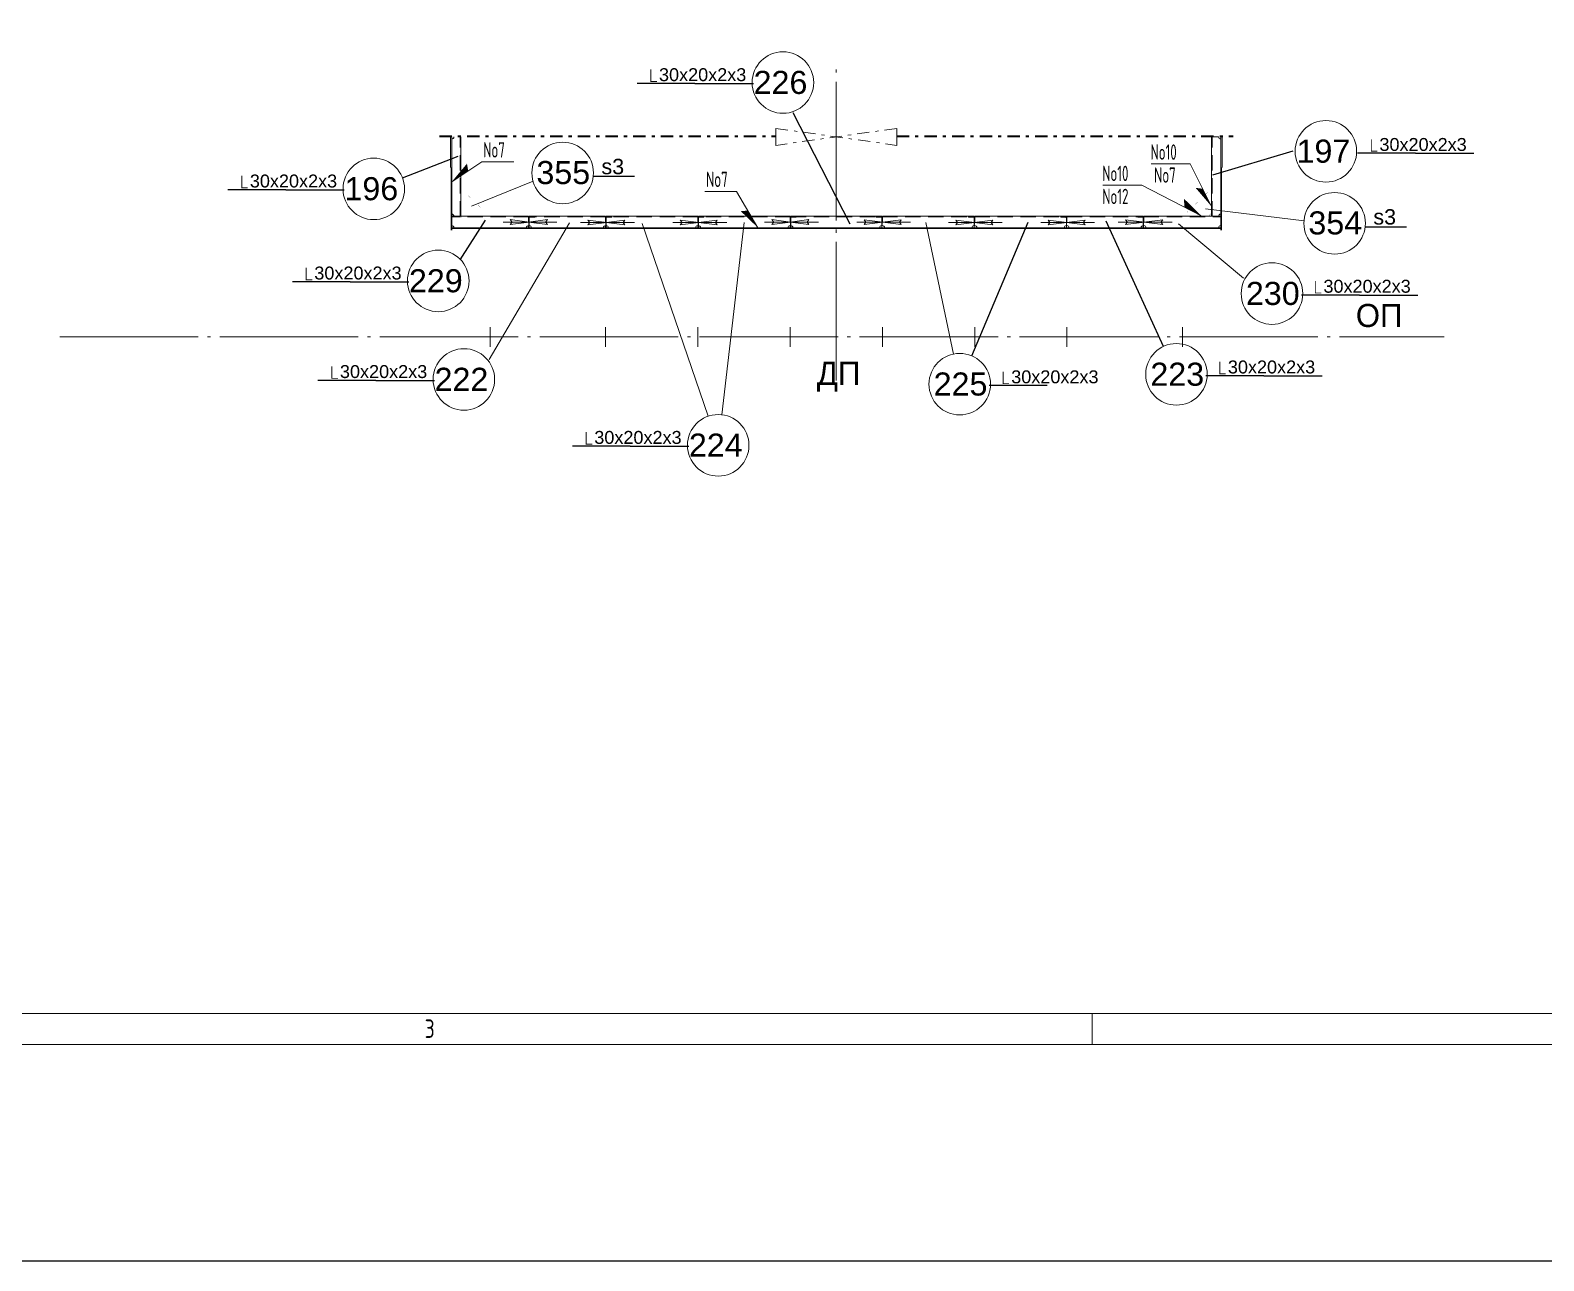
# Model space of a CAD drawing. Header units: millimetres. Extents: x 149544 to 197467, y -3118 to 25363.
# Drawn here: x 173580 to 178499, y -3118 to 880 of the extents above; entities that cross this region are included whole.
import ezdxf

# ---------------------------------------------------------------- set-up
doc = ezdxf.new("R2010")
doc.units = ezdxf.units.MM
doc.header["$MEASUREMENT"] = 0
for name, pattern in [('K5LT32768', [0]), ('K5LT32769', [0]), ('K5LT32781', [90, 40, -20, 10, -20]), ('K5LT32790', [520, 450, -30, 10, -30]), ('K5LT32791', [0]), ('K5LT32793', [10, 5, -5]), ('K5LT32795', [75, 50, -25])]:
    doc.linetypes.add(name, pattern=pattern)
doc.layers.add('pen_035', color=1, linetype='Continuous')
doc.layers.add('pen_7', color=1, linetype='Continuous')
doc.styles.add('KTEXTSTYLE', font='GOST_AU.SHX', dxfattribs={"width": 0.96, "height": 5})
doc.styles.add('style5', font='arial.ttf', dxfattribs={"height": 3})

# ---------------------------------------------------------------- blocks, each defined once
blk = doc.blocks.new('U535')
at = {"layer": 'pen_035', "color": 1, "linetype": 'K5LT32769', "lineweight": 18, "true_color": 0xff0000}
for p, q in [((-179542.2, -7895.6), (-179557.9, -7895.3)), ((-179557.9, -7895.3), (-179557.2, -7895.6)), ((-179542.2, -7895.6), (-179557.2, -7895.6))]:
    blk.add_line(p, q, dxfattribs=at)
blk = doc.blocks.new('U536')
at = {"layer": 'pen_035', "color": 1, "linetype": 'K5LT32769', "lineweight": 18, "true_color": 0xff0000}
for p in [(-179538.2, -7893.1), (-179558.2, -7893.1)]:
    blk.add_line(p, (-179558.2, -7894.4), dxfattribs=at)
blk = doc.blocks.new('U537')
at = {"layer": 'pen_035', "color": 1, "linetype": 'K5LT32769', "lineweight": 18, "true_color": 0xff0000}
for p in [(-179558.2, -7894.4), (-179538.2, -7893.1)]:
    blk.add_line(p, (-179557.9, -7895.3), dxfattribs=at)
blk = doc.blocks.new('U538')
at = {"layer": 'pen_035', "color": 1, "linetype": 'K5LT32769', "lineweight": 18, "true_color": 0xff0000}
for p in [(-179542.2, -7895.6), (-179538.2, -7893.1)]:
    blk.add_line(p, (-179541.2, -7895.9), dxfattribs=at)
blk = doc.blocks.new('U539')
at = {"layer": 'pen_035', "color": 1, "linetype": 'K5LT32769', "lineweight": 18, "true_color": 0xff0000}
for p in [(-179541.2, -7895.9), (-179538.2, -7893.1)]:
    blk.add_line(p, (-179540.4, -7896.8), dxfattribs=at)
blk = doc.blocks.new('U540')
at = {"layer": 'pen_035', "color": 1, "linetype": 'K5LT32769', "lineweight": 18, "true_color": 0xff0000}
for p in [(-179540.4, -7896.8), (-179538.2, -7893.1)]:
    blk.add_line(p, (-179540.2, -7898.1), dxfattribs=at)
blk = doc.blocks.new('U541')
at = {"layer": 'pen_035', "color": 1, "linetype": 'K5LT32769', "lineweight": 18, "true_color": 0xff0000}
for p in [(-179538.2, -7893.1), (-179540.2, -7898.1)]:
    blk.add_line(p, (-179540.2, -7928.9), dxfattribs=at)
blk = doc.blocks.new('U542')
at = {"layer": 'pen_035', "color": 1, "linetype": 'K5LT32769', "lineweight": 18, "true_color": 0xff0000}
for p in [(-179538.2, -7893.1), (-179540.2, -7928.9)]:
    blk.add_line(p, (-179539.9, -7929.8), dxfattribs=at)
blk = doc.blocks.new('U543')
at = {"layer": 'pen_035', "color": 1, "linetype": 'K5LT32769', "lineweight": 18, "true_color": 0xff0000}
blk.add_line((-179538.2, -7893.1), (-179539.9, -7929.8), dxfattribs=at)
blk = doc.blocks.new('U545')
at = {"layer": 'pen_035', "color": 1, "linetype": 'K5LT32769', "lineweight": 18, "true_color": 0xff0000}
for p in [(-179238.2, -7893.1), (-179258.2, -7893.1)]:
    blk.add_line(p, (-179258.2, -7894.4), dxfattribs=at)
blk = doc.blocks.new('U546')
at = {"layer": 'pen_035', "color": 1, "linetype": 'K5LT32769', "lineweight": 18, "true_color": 0xff0000}
for p in [(-179258.2, -7894.4), (-179238.2, -7893.1)]:
    blk.add_line(p, (-179257.9, -7895.3), dxfattribs=at)
blk = doc.blocks.new('U547')
at = {"layer": 'pen_035', "color": 1, "linetype": 'K5LT32769', "lineweight": 18, "true_color": 0xff0000}
for p in [(-179242.2, -7895.6), (-179238.2, -7893.1)]:
    blk.add_line(p, (-179241.2, -7895.9), dxfattribs=at)
blk = doc.blocks.new('U548')
at = {"layer": 'pen_035', "color": 1, "linetype": 'K5LT32769', "lineweight": 18, "true_color": 0xff0000}
for p in [(-179241.2, -7895.9), (-179238.2, -7893.1)]:
    blk.add_line(p, (-179240.4, -7896.8), dxfattribs=at)
blk = doc.blocks.new('U549')
at = {"layer": 'pen_035', "color": 1, "linetype": 'K5LT32769', "lineweight": 18, "true_color": 0xff0000}
for p in [(-179240.4, -7896.8), (-179238.2, -7893.1)]:
    blk.add_line(p, (-179240.2, -7898.1), dxfattribs=at)
blk = doc.blocks.new('U550')
at = {"layer": 'pen_035', "color": 1, "linetype": 'K5LT32769', "lineweight": 18, "true_color": 0xff0000}
for p in [(-179238.2, -7893.1), (-179240.2, -7898.1)]:
    blk.add_line(p, (-179240.2, -7928.9), dxfattribs=at)
blk = doc.blocks.new('U551')
at = {"layer": 'pen_035', "color": 1, "linetype": 'K5LT32769', "lineweight": 18, "true_color": 0xff0000}
for p in [(-179238.2, -7893.1), (-179240.2, -7928.9)]:
    blk.add_line(p, (-179239.9, -7929.8), dxfattribs=at)
blk = doc.blocks.new('U552')
at = {"layer": 'pen_035', "color": 1, "linetype": 'K5LT32769', "lineweight": 18, "true_color": 0xff0000}
blk.add_line((-179238.2, -7893.1), (-179239.9, -7929.8), dxfattribs=at)
blk = doc.blocks.new('U553')
at = {"layer": 'pen_035', "color": 1, "linetype": 'K5LT32769', "lineweight": 18, "true_color": 0xff0000}
for p in [(-179257.9, -7895.3), (-179257.2, -7895.6)]:
    blk.add_line(p, (-179242.2, -7895.6), dxfattribs=at)
blk = doc.blocks.new('U555')
at = {"layer": 'pen_035', "color": 1, "linetype": 'K5LT32769', "lineweight": 18, "true_color": 0xff0000}
for p, q in [((-178942.2, -7895.6), (-178957.9, -7895.3)), ((-178957.9, -7895.3), (-178957.2, -7895.6)), ((-178942.2, -7895.6), (-178957.2, -7895.6))]:
    blk.add_line(p, q, dxfattribs=at)
blk = doc.blocks.new('U556')
at = {"layer": 'pen_035', "color": 1, "linetype": 'K5LT32769', "lineweight": 18, "true_color": 0xff0000}
for p in [(-178938.2, -7893.1), (-178958.2, -7893.1)]:
    blk.add_line(p, (-178958.2, -7894.4), dxfattribs=at)
blk = doc.blocks.new('U557')
at = {"layer": 'pen_035', "color": 1, "linetype": 'K5LT32769', "lineweight": 18, "true_color": 0xff0000}
for p in [(-178958.2, -7894.4), (-178938.2, -7893.1)]:
    blk.add_line(p, (-178957.9, -7895.3), dxfattribs=at)
blk = doc.blocks.new('U558')
at = {"layer": 'pen_035', "color": 1, "linetype": 'K5LT32769', "lineweight": 18, "true_color": 0xff0000}
for p in [(-178942.2, -7895.6), (-178938.2, -7893.1)]:
    blk.add_line(p, (-178941.2, -7895.9), dxfattribs=at)
blk = doc.blocks.new('U559')
at = {"layer": 'pen_035', "color": 1, "linetype": 'K5LT32769', "lineweight": 18, "true_color": 0xff0000}
for p in [(-178941.2, -7895.9), (-178938.2, -7893.1)]:
    blk.add_line(p, (-178940.4, -7896.8), dxfattribs=at)
blk = doc.blocks.new('U560')
at = {"layer": 'pen_035', "color": 1, "linetype": 'K5LT32769', "lineweight": 18, "true_color": 0xff0000}
for p in [(-178940.4, -7896.8), (-178938.2, -7893.1)]:
    blk.add_line(p, (-178940.2, -7898.1), dxfattribs=at)
blk = doc.blocks.new('U561')
at = {"layer": 'pen_035', "color": 1, "linetype": 'K5LT32769', "lineweight": 18, "true_color": 0xff0000}
for p in [(-178938.2, -7893.1), (-178940.2, -7898.1)]:
    blk.add_line(p, (-178940.2, -7928.9), dxfattribs=at)
blk = doc.blocks.new('U562')
at = {"layer": 'pen_035', "color": 1, "linetype": 'K5LT32769', "lineweight": 18, "true_color": 0xff0000}
for p in [(-178938.2, -7893.1), (-178940.2, -7928.9)]:
    blk.add_line(p, (-178939.9, -7929.8), dxfattribs=at)
blk = doc.blocks.new('U563')
at = {"layer": 'pen_035', "color": 1, "linetype": 'K5LT32769', "lineweight": 18, "true_color": 0xff0000}
blk.add_line((-178938.2, -7893.1), (-178939.9, -7929.8), dxfattribs=at)
blk = doc.blocks.new('U565')
at = {"layer": 'pen_035', "color": 1, "linetype": 'K5LT32769', "lineweight": 18, "true_color": 0xff0000}
for p, q in [((-180688.2, -7893.1), (-180668.2, -7894.4)), ((-180688.2, -7893.1), (-180668.2, -7893.1)), ((-180668.2, -7894.4), (-180668.2, -7893.1))]:
    blk.add_line(p, q, dxfattribs=at)
blk = doc.blocks.new('U568')
at = {"layer": 'pen_035', "color": 1, "linetype": 'K5LT32769', "lineweight": 18, "true_color": 0xff0000}
for p in [(-180688.2, -7930.2), (-180686.2, -7928.9)]:
    blk.add_line(p, (-180686.2, -7898.1), dxfattribs=at)
blk = doc.blocks.new('U569')
at = {"layer": 'pen_035', "color": 1, "linetype": 'K5LT32769', "lineweight": 18, "true_color": 0xff0000}
for p in [(-180684.2, -7895.6), (-180669.2, -7895.6)]:
    blk.add_line(p, (-180668.5, -7895.3), dxfattribs=at)
blk = doc.blocks.new('U570')
at = {"layer": 'pen_035', "color": 1, "linetype": 'K5LT32769', "lineweight": 18, "true_color": 0xff0000}
for p in [(-180684.2, -7895.6), (-180668.5, -7895.3)]:
    blk.add_line(p, (-180668.2, -7894.4), dxfattribs=at)
blk = doc.blocks.new('U571')
at = {"layer": 'pen_035', "color": 1, "linetype": 'K5LT32769', "lineweight": 18, "true_color": 0xff0000}
blk.add_line((-180688.2, -7930.2), (-180686.2, -7898.1), dxfattribs=at)
blk = doc.blocks.new('U574')
at = {"layer": 'pen_035', "color": 1, "linetype": 'K5LT32769', "lineweight": 18, "true_color": 0xff0000}
for p in [(-179838.2, -7930.2), (-179836.2, -7928.9)]:
    blk.add_line(p, (-179836.2, -7898.1), dxfattribs=at)
blk = doc.blocks.new('U575')
at = {"layer": 'pen_035', "color": 1, "linetype": 'K5LT32769', "lineweight": 18, "true_color": 0xff0000}
for p in [(-179834.2, -7895.6), (-179819.2, -7895.6)]:
    blk.add_line(p, (-179818.5, -7895.3), dxfattribs=at)
blk = doc.blocks.new('U576')
at = {"layer": 'pen_035', "color": 1, "linetype": 'K5LT32769', "lineweight": 18, "true_color": 0xff0000}
for p in [(-179834.2, -7895.6), (-179818.5, -7895.3)]:
    blk.add_line(p, (-179818.2, -7894.4), dxfattribs=at)
blk = doc.blocks.new('U577')
at = {"layer": 'pen_035', "color": 1, "linetype": 'K5LT32769', "lineweight": 18, "true_color": 0xff0000}
blk.add_line((-179838.2, -7930.2), (-179836.2, -7898.1), dxfattribs=at)
blk = doc.blocks.new('U578')
at = {"layer": 'pen_035', "color": 1, "linetype": 'K5LT32769', "lineweight": 18, "true_color": 0xff0000}
for p in [(-179818.2, -7894.4), (-179818.2, -7893.1)]:
    blk.add_line(p, (-179838.2, -7893.1), dxfattribs=at)
blk = doc.blocks.new('U581')
at = {"layer": 'pen_035', "color": 1, "linetype": 'K5LT32769', "lineweight": 18, "true_color": 0xff0000}
for p in [(-180138.2, -7930.2), (-180136.2, -7928.9)]:
    blk.add_line(p, (-180136.2, -7898.1), dxfattribs=at)
blk = doc.blocks.new('U582')
at = {"layer": 'pen_035', "color": 1, "linetype": 'K5LT32769', "lineweight": 18, "true_color": 0xff0000}
for p in [(-180134.2, -7895.6), (-180119.2, -7895.6)]:
    blk.add_line(p, (-180118.5, -7895.3), dxfattribs=at)
blk = doc.blocks.new('U583')
at = {"layer": 'pen_035', "color": 1, "linetype": 'K5LT32769', "lineweight": 18, "true_color": 0xff0000}
for p in [(-180134.2, -7895.6), (-180118.5, -7895.3)]:
    blk.add_line(p, (-180118.2, -7894.4), dxfattribs=at)
blk = doc.blocks.new('U584')
at = {"layer": 'pen_035', "color": 1, "linetype": 'K5LT32769', "lineweight": 18, "true_color": 0xff0000}
blk.add_line((-180138.2, -7930.2), (-180136.2, -7898.1), dxfattribs=at)
blk = doc.blocks.new('U585')
at = {"layer": 'pen_035', "color": 1, "linetype": 'K5LT32769', "lineweight": 18, "true_color": 0xff0000}
for p in [(-180118.2, -7894.4), (-180118.2, -7893.1)]:
    blk.add_line(p, (-180138.2, -7893.1), dxfattribs=at)
blk = doc.blocks.new('U588')
at = {"layer": 'pen_035', "color": 1, "linetype": 'K5LT32769', "lineweight": 18, "true_color": 0xff0000}
for p in [(-180438.2, -7930.2), (-180436.2, -7928.9)]:
    blk.add_line(p, (-180436.2, -7898.1), dxfattribs=at)
blk = doc.blocks.new('U589')
at = {"layer": 'pen_035', "color": 1, "linetype": 'K5LT32769', "lineweight": 18, "true_color": 0xff0000}
for p in [(-180434.2, -7895.6), (-180419.2, -7895.6)]:
    blk.add_line(p, (-180418.5, -7895.3), dxfattribs=at)
blk = doc.blocks.new('U590')
at = {"layer": 'pen_035', "color": 1, "linetype": 'K5LT32769', "lineweight": 18, "true_color": 0xff0000}
for p in [(-180434.2, -7895.6), (-180418.5, -7895.3)]:
    blk.add_line(p, (-180418.2, -7894.4), dxfattribs=at)
blk = doc.blocks.new('U591')
at = {"layer": 'pen_035', "color": 1, "linetype": 'K5LT32769', "lineweight": 18, "true_color": 0xff0000}
blk.add_line((-180438.2, -7930.2), (-180436.2, -7898.1), dxfattribs=at)
blk = doc.blocks.new('U592')
at = {"layer": 'pen_035', "color": 1, "linetype": 'K5LT32769', "lineweight": 18, "true_color": 0xff0000}
for p in [(-180418.2, -7894.4), (-180418.2, -7893.1)]:
    blk.add_line(p, (-180438.2, -7893.1), dxfattribs=at)
blk = doc.blocks.new('U593')
at = {"layer": 'pen_035', "color": 1, "linetype": 'K5LT32769', "lineweight": 18, "true_color": 0xff0000}
for p, q in [((-178692.2, -7895.6), (-178707.9, -7895.3)), ((-178707.9, -7895.3), (-178707.2, -7895.6)), ((-178692.2, -7895.6), (-178707.2, -7895.6))]:
    blk.add_line(p, q, dxfattribs=at)
blk = doc.blocks.new('U594')
at = {"layer": 'pen_035', "color": 1, "linetype": 'K5LT32769', "lineweight": 18, "true_color": 0xff0000}
for p in [(-178688.2, -7893.1), (-178708.2, -7893.1)]:
    blk.add_line(p, (-178708.2, -7894.4), dxfattribs=at)
blk = doc.blocks.new('U595')
at = {"layer": 'pen_035', "color": 1, "linetype": 'K5LT32769', "lineweight": 18, "true_color": 0xff0000}
for p in [(-178708.2, -7894.4), (-178688.2, -7893.1)]:
    blk.add_line(p, (-178707.9, -7895.3), dxfattribs=at)
blk = doc.blocks.new('U596')
at = {"layer": 'pen_035', "color": 1, "linetype": 'K5LT32769', "lineweight": 18, "true_color": 0xff0000}
for p in [(-178692.2, -7895.6), (-178688.2, -7893.1)]:
    blk.add_line(p, (-178691.2, -7895.9), dxfattribs=at)
blk = doc.blocks.new('U597')
at = {"layer": 'pen_035', "color": 1, "linetype": 'K5LT32769', "lineweight": 18, "true_color": 0xff0000}
for p in [(-178691.2, -7895.9), (-178688.2, -7893.1)]:
    blk.add_line(p, (-178690.4, -7896.8), dxfattribs=at)
blk = doc.blocks.new('U598')
at = {"layer": 'pen_035', "color": 1, "linetype": 'K5LT32769', "lineweight": 18, "true_color": 0xff0000}
for p in [(-178690.4, -7896.8), (-178688.2, -7893.1)]:
    blk.add_line(p, (-178690.2, -7898.1), dxfattribs=at)
blk = doc.blocks.new('U599')
at = {"layer": 'pen_035', "color": 1, "linetype": 'K5LT32769', "lineweight": 18, "true_color": 0xff0000}
for p in [(-178688.2, -7893.1), (-178690.2, -7898.1)]:
    blk.add_line(p, (-178690.2, -7928.9), dxfattribs=at)
blk = doc.blocks.new('U600')
at = {"layer": 'pen_035', "color": 1, "linetype": 'K5LT32769', "lineweight": 18, "true_color": 0xff0000}
for p in [(-178688.2, -7893.1), (-178690.2, -7928.9)]:
    blk.add_line(p, (-178689.9, -7929.8), dxfattribs=at)
blk = doc.blocks.new('U601')
at = {"layer": 'pen_035', "color": 1, "linetype": 'K5LT32769', "lineweight": 18, "true_color": 0xff0000}
blk.add_line((-178688.2, -7893.1), (-178689.9, -7929.8), dxfattribs=at)

msp = doc.modelspace()

# ---------------------------------------------------------------- hatches: boundary and pattern name
for points in [[(175003, 424.6), (174999.2, 447), (174949.6, 387.7)], [(177390.5, 365.3), (177367.6, 368.3), (177419.6, 307.5)], [(177330.7, 305.8), (177330.3, 332.6), (177388.1, 276.2)], [(175199.6, 238.6), (175200.6, 238.6), (175201.3, 238.9), (175201.6, 239.8), (175201.6, 270.7), (175201.9, 271.9), (175202.6, 272.8), (175203.6, 273.1), (175218.6, 273.1), (175219.3, 273.5), (175219.6, 274.4), (175219.6, 275.6), (175199.6, 275.6)], [(175449.6, 238.6), (175450.6, 238.6), (175451.3, 238.9), (175451.6, 239.8), (175451.6, 270.7), (175451.9, 271.9), (175452.6, 272.8), (175453.6, 273.1), (175468.6, 273.1), (175469.3, 273.5), (175469.6, 274.4), (175469.6, 275.6), (175449.6, 275.6)], [(175749.6, 238.6), (175750.6, 238.6), (175751.3, 238.9), (175751.6, 239.8), (175751.6, 270.7), (175751.9, 271.9), (175752.6, 272.8), (175753.6, 273.1), (175768.6, 273.1), (175769.3, 273.5), (175769.6, 274.4), (175769.6, 275.6), (175749.6, 275.6)], [(175911.9, 294.5), (175889.3, 292.3), (175944.9, 238.6)], [(176049.6, 238.6), (176050.6, 238.6), (176051.3, 238.9), (176051.6, 239.8), (176051.6, 270.7), (176051.9, 271.9), (176052.6, 272.8), (176053.6, 273.1), (176068.6, 273.1), (176069.3, 273.5), (176069.6, 274.4), (176069.6, 275.6), (176049.6, 275.6)], [(176349.6, 238.6), (176348.6, 238.6), (176347.9, 238.9), (176347.6, 239.8), (176347.6, 270.7), (176347.3, 271.9), (176346.6, 272.8), (176345.6, 273.1), (176330.6, 273.1), (176329.9, 273.5), (176329.6, 274.4), (176329.6, 275.6), (176349.6, 275.6)], [(176649.6, 238.6), (176648.6, 238.6), (176647.9, 238.9), (176647.6, 239.8), (176647.6, 270.7), (176647.3, 271.9), (176646.6, 272.8), (176645.6, 273.1), (176630.6, 273.1), (176629.9, 273.5), (176629.6, 274.4), (176629.6, 275.6), (176649.6, 275.6)], [(176949.6, 238.6), (176948.6, 238.6), (176947.9, 238.9), (176947.6, 239.8), (176947.6, 270.7), (176947.3, 271.9), (176946.6, 272.8), (176945.6, 273.1), (176930.6, 273.1), (176929.9, 273.5), (176929.6, 274.4), (176929.6, 275.6), (176949.6, 275.6)], [(177199.6, 238.6), (177198.6, 238.6), (177197.9, 238.9), (177197.6, 239.8), (177197.6, 270.7), (177197.3, 271.9), (177196.6, 272.8), (177195.6, 273.1), (177180.6, 273.1), (177179.9, 273.5), (177179.6, 274.4), (177179.6, 275.6), (177199.6, 275.6)]]:
    msp.add_hatch(color=0).paths.add_polyline_path(points)

# ---------------------------------------------------------------- linework, layer by layer
at = {"color": 0, "linetype": 'K5LT32790', "lineweight": 18}
for p, q in [((176199.6, -257.4), (176199.6, 777.6)), ((173675.5, -116), (178175.6, -116))]:
    msp.add_line(p, q, dxfattribs=at)
at = {"color": 7}
for p, q in [((175740.3, 707.6), (175551.9, 707.6)), ((176058.9, 613.4), (176244.2, 251.1)), ((174789.6, 401), (174970.5, 470.9)), ((177683.8, 487.9), (177422.5, 409)), ((178082.1, 480.7), (177893.8, 480.7)), ((175411.9, 405.7), (175543.9, 405.7)), ((174410.3, 362.1), (174222, 362.1)), ((177921.2, 242.1), (178053.2, 242.1)), ((174619.9, 63.1), (174431.6, 63.1)), ((177900.1, 20.1), (177711.7, 20.1)), ((177589.5, -242.3), (177401.2, -242.3)), ((174703.2, -257.2), (174514.9, -257.2)), ((176885.2, -274.3), (176696.9, -274.3)), ((175530, -471.1), (175341.7, -471.1))]:
    msp.add_line(p, q, dxfattribs=at)
for p, q in [((175740.3, 707.6), (175930.3, 707.6)), ((178082.1, 480.7), (178272.1, 480.7)), ((174410.3, 362.1), (174600.3, 362.1)), ((174619.9, 63.1), (174809.9, 63.1)), ((177900.1, 20.1), (178090.1, 20.1)), ((177589.5, -242.3), (177779.5, -242.3)), ((174703.2, -257.2), (174893.2, -257.2)), ((175530, -471.1), (175720, -471.1))]:
    msp.add_line(p, q)
at = {"color": 0, "linetype": 'K5LT32768', "lineweight": 18}
for p, q in [((176003.1, 506.3), (176003.1, 561.6)), ((176396.1, 506.3), (176396.1, 561.6)), ((175047.8, 452.7), (174949.6, 387.7)), ((175151.4, 452.7), (175047.8, 452.7)), ((177349.5, 446.3), (177222.7, 446.3)), ((177349.5, 446.3), (177419.6, 307.5)), ((175013.7, 308.9), (175214, 389.8)), ((175875.8, 356.8), (175772.2, 356.8)), ((175875.8, 356.8), (175944.9, 238.6)), ((177192.7, 377), (177065.8, 377)), ((177192.7, 377), (177388.1, 276.2)), ((177399.7, 299.9), (177720.4, 260.9)), ((175071.4, -189.7), (175333, 254.9)), ((175116.4, 257.3), (175291.4, 257.3)), ((175140.1, 265), (175201.3, 257.3)), ((175140.1, 265), (175146.2, 257.3)), ((175140.1, 249.6), (175201.3, 257.3)), ((175140.1, 249.6), (175146.2, 257.3)), ((175260.8, 265), (175199.6, 257.3)), ((175260.8, 249.6), (175199.6, 257.3)), ((175260.8, 265), (175254.7, 257.3)), ((175260.8, 249.6), (175254.7, 257.3)), ((175368.4, 255.2), (175543.4, 255.2)), ((175392.1, 262.9), (175453.3, 255.2)), ((175392.1, 262.9), (175398.2, 255.2)), ((175392.1, 247.6), (175453.3, 255.2)), ((175392.1, 247.6), (175398.2, 255.2)), ((175512.8, 262.9), (175451.6, 255.2)), ((175512.8, 247.6), (175451.6, 255.2)), ((175512.8, 262.9), (175506.7, 255.2)), ((175512.8, 247.6), (175506.7, 255.2)), ((175569.2, 252.8), (175783.6, -373.6)), ((175668.4, 255.2), (175843.4, 255.2)), ((175692.1, 262.9), (175753.3, 255.2)), ((175692.1, 262.9), (175698.2, 255.2)), ((175692.1, 247.6), (175753.3, 255.2)), ((175692.1, 247.6), (175698.2, 255.2)), ((175812.8, 262.9), (175751.6, 255.2)), ((175812.8, 247.6), (175751.6, 255.2)), ((175812.8, 262.9), (175806.7, 255.2)), ((175812.8, 247.6), (175806.7, 255.2)), ((175900.4, 255.2), (175827.5, -368.9)), ((175966.4, 257.3), (176141.4, 257.3)), ((175990.1, 265), (176051.3, 257.3)), ((175990.1, 265), (175996.2, 257.3)), ((175990.1, 249.6), (176051.3, 257.3)), ((175990.1, 249.6), (175996.2, 257.3)), ((176110.8, 265), (176049.6, 257.3)), ((176110.8, 249.6), (176049.6, 257.3)), ((176110.8, 265), (176104.7, 257.3)), ((176110.8, 249.6), (176104.7, 257.3)), ((176266.4, 257.1), (176441.4, 257.1)), ((176290.1, 264.8), (176351.3, 257.1)), ((176290.1, 264.8), (176296.2, 257.1)), ((176290.1, 249.4), (176351.3, 257.1)), ((176290.1, 249.4), (176296.2, 257.1)), ((176410.8, 264.8), (176349.6, 257.1)), ((176410.8, 249.4), (176349.6, 257.1)), ((176410.8, 264.8), (176404.7, 257.1)), ((176410.8, 249.4), (176404.7, 257.1)), ((176580.6, -171.8), (176491.2, 256.1)), ((176564.4, 255.2), (176739.4, 255.2)), ((176588.1, 262.9), (176649.3, 255.2)), ((176588.1, 262.9), (176594.2, 255.2)), ((176588.1, 247.6), (176649.3, 255.2)), ((176588.1, 247.6), (176594.2, 255.2)), ((176708.8, 262.9), (176647.6, 255.2)), ((176708.8, 247.6), (176647.6, 255.2)), ((176708.8, 262.9), (176702.7, 255.2)), ((176708.8, 247.6), (176702.7, 255.2)), ((176864.4, 255.2), (177039.4, 255.2)), ((176888.1, 262.9), (176949.3, 255.2)), ((176888.1, 262.9), (176894.2, 255.2)), ((176888.1, 247.6), (176949.3, 255.2)), ((176888.1, 247.6), (176894.2, 255.2)), ((177008.8, 262.9), (176947.6, 255.2)), ((177008.8, 247.6), (176947.6, 255.2)), ((177008.8, 262.9), (177002.7, 255.2)), ((177008.8, 247.6), (177002.7, 255.2)), ((177116.4, 257.1), (177291.4, 257.1)), ((177140.1, 264.8), (177201.3, 257.1)), ((177140.1, 264.8), (177146.2, 257.1)), ((177140.1, 249.4), (177201.3, 257.1)), ((177140.1, 249.4), (177146.2, 257.1)), ((177260.8, 264.8), (177199.6, 257.1)), ((177260.8, 249.4), (177199.6, 257.1)), ((177260.8, 264.8), (177254.7, 257.1)), ((177260.8, 249.4), (177254.7, 257.1)), ((177312.3, 251.4), (177522.9, 74.9)), ((175074.6, -148), (175074.6, -84)), ((175449.6, -148), (175449.6, -84)), ((175749.6, -148), (175749.6, -84)), ((176049.6, -148), (176049.6, -84)), ((176199.6, -148), (176199.6, -84)), ((176349.6, -148), (176349.6, -84)), ((176649.6, -148), (176649.6, -84)), ((176949.6, -148), (176949.6, -84)), ((177324.6, -148), (177324.6, -84))]:
    msp.add_line(p, q, dxfattribs=at)
at = {"color": 0, "linetype": 'K5LT32781', "lineweight": 18}
for p, q in [((176003.1, 561.6), (176396.1, 506.3)), ((176396.1, 561.6), (176003.1, 506.3)), ((174909.6, 537), (176003.1, 537)), ((174909.6, 534), (176003.1, 534)), ((176193.7, 534), (176205.5, 534)), ((176396.1, 537), (177489.6, 537)), ((176396.1, 534), (177489.6, 534))]:
    msp.add_line(p, q, dxfattribs=at)
at = {"color": 0, "linetype": 'K5LT32769', "lineweight": 18}
for p, q in [((174945.6, 434), (174945.6, 534)), ((174949.6, 434), (174949.6, 534)), ((174979.6, 275.9), (174979.6, 534)), ((177442.6, 534), (177419.6, 534)), ((177419.6, 275.9), (177419.6, 534)), ((177449.6, 434), (177449.6, 534)), ((177453.6, 434), (177453.6, 534)), ((174947.6, 230.6), (174947.6, 434)), ((174949.6, 230.6), (174949.6, 434)), ((177449.6, 230.6), (177449.6, 434)), ((177451.6, 230.6), (177451.6, 434)), ((174979.6, 273.4), (174979.6, 361.4)), ((174949.6, 257.3), (174949.6, 275.9)), ((175199.6, 275.9), (174951.6, 275.9)), ((174956.6, 275.9), (174979.6, 275.9)), ((175199.6, 257.3), (175199.6, 275.9)), ((175201.6, 251.6), (175201.6, 275.9)), ((175449.6, 275.9), (175201.6, 275.9)), ((175449.6, 257.3), (175449.6, 275.9)), ((175451.6, 251.6), (175451.6, 275.9)), ((175749.6, 275.9), (175451.6, 275.9)), ((175749.6, 257.3), (175749.6, 275.9)), ((175751.6, 251.6), (175751.6, 275.9)), ((176049.6, 275.9), (175751.6, 275.9)), ((176049.6, 257.3), (176049.6, 275.9)), ((176051.6, 251.6), (176051.6, 275.9)), ((176051.6, 275.9), (176347.6, 275.9)), ((176347.6, 251.6), (176347.6, 275.9)), ((176349.6, 257.3), (176349.6, 275.9)), ((176349.6, 275.9), (176647.6, 275.9)), ((176647.6, 251.6), (176647.6, 275.9)), ((176649.6, 257.3), (176649.6, 275.9)), ((176649.6, 275.9), (176947.6, 275.9)), ((176947.6, 251.6), (176947.6, 275.9)), ((176949.6, 257.3), (176949.6, 275.9)), ((176949.6, 275.9), (177197.6, 275.9)), ((177197.6, 251.6), (177197.6, 275.9)), ((177199.6, 257.3), (177199.6, 275.9)), ((177199.6, 275.9), (177447.6, 275.9)), ((174949.6, 238.6), (177449.6, 238.6)), ((174949.6, 236.1), (177449.6, 236.1))]:
    msp.add_line(p, q, dxfattribs=at)
at = {"color": 0, "linetype": 'K5LT32795', "lineweight": 18}
for p, q in [((174977.6, 274.7), (174977.6, 535.1)), ((177421.6, 274.7), (177421.6, 535.1)), ((175200.6, 273.9), (174951.6, 273.9)), ((175450.6, 273.9), (175201.6, 273.9)), ((175750.6, 273.9), (175451.6, 273.9)), ((176050.6, 273.9), (175751.6, 273.9)), ((176051.6, 273.9), (176347.6, 273.9)), ((176348.6, 273.9), (176647.6, 273.9)), ((176648.6, 273.9), (176947.6, 273.9)), ((176948.6, 273.9), (177197.6, 273.9)), ((177198.6, 273.9), (177447.6, 273.9)), ((177448.6, 273.9), (177449.6, 273.9))]:
    msp.add_line(p, q, dxfattribs=at)
at = {"color": 0}
for p, q in [((174976.8, 134.5), (175059.8, 263.1)), ((176640, -177.5), (176823.9, 257.1)), ((177263.6, -146.8), (177077, 259.6))]:
    msp.add_line(p, q, dxfattribs=at)
at = {"color": 0, "linetype": 'K5LT32791', "lineweight": 18}
for q in [(174949.6, 238.6), (177449.6, 238.6)]:
    msp.add_line((176199.6, 238.6), q, dxfattribs=at)
at = {"color": 1, "linetype": 'K5LT32769', "lineweight": 18, "true_color": 0xff0000}
msp.add_line((169031.3, -2314.8), (185351.3, -2314.8), dxfattribs=at)
at = {"color": 7, "linetype": 'K5LT32768', "lineweight": 18}
for p, q in [((177031.3, -2314.8), (177031.3, -2414.8)), ((168631.3, -2414.8), (185451.3, -2414.8))]:
    msp.add_line(p, q, dxfattribs=at)
at = {"color": 2}
msp.add_lwpolyline([(149543.6, -3117.8), (187950.5, -3117.8), (187950.5, 23758.3), (149543.6, 23758.3)], close=True, dxfattribs=at)
at = {"const_width": 3}
for points in [[(175597, 753.3), (175597, 714), (175616.7, 714)], [(177938.8, 526.4), (177938.8, 487.2), (177958.5, 487.2)], [(174267.1, 407.8), (174267.1, 368.5), (174286.7, 368.5)], [(174476.7, 108.8), (174476.7, 69.5), (174496.3, 69.5)], [(177756.8, 65.8), (177756.8, 26.5), (177776.5, 26.5)], [(177446.3, -196.6), (177446.3, -235.9), (177465.9, -235.9)], [(174560, -211.5), (174560, -250.7), (174579.6, -250.7)], [(176741.9, -228.6), (176741.9, -267.9), (176761.6, -267.9)], [(175386.7, -425.4), (175386.7, -464.7), (175406.4, -464.7)]]:
    msp.add_lwpolyline(points, dxfattribs=at)
at = {"color": 0, "linetype": 'K5LT32791', "const_width": 0.18}
msp.add_lwpolyline([(174949.6, 230.6), (174949.6, 241.5), (174949.6, 534)], dxfattribs=at)
at = {"color": 0, "linetype": 'K5LT32793', "const_width": 0.18}
for points in [[(174949.6, 359), (174949.6, 358), (174949.9, 357.3), (174950.6, 357), (174975.6, 357), (174976.6, 356.7), (174977.3, 356), (174977.6, 355), (174977.6, 340), (174977.9, 339.3), (174978.6, 339), (174979.6, 339), (174979.6, 359), (174949.6, 359)], [(177449.6, 359), (177449.6, 358), (177449.3, 357.3), (177448.6, 357), (177423.6, 357), (177422.6, 356.7), (177421.9, 356), (177421.6, 355), (177421.6, 340), (177421.3, 339.3), (177420.6, 339), (177419.6, 339), (177419.6, 359), (177449.6, 359)]]:
    msp.add_lwpolyline(points, dxfattribs=at)
at = {"color": 0, "linetype": 'K5LT32769', "const_width": 0.18}
for points in [[(175059.6, 288.7), (174989.6, 356.3), (174979.6, 356.3), (174979.6, 286.4), (174989.6, 276.4), (175059.6, 276.4), (175059.6, 288.7)], [(177409.6, 356.2), (177339.6, 288.6), (177339.6, 276.2), (177409.6, 276.2), (177419.6, 286.2), (177419.6, 356.2), (177409.6, 356.2)]]:
    msp.add_lwpolyline(points, dxfattribs=at)
at = {"color": 0, "linetype": 'K5LT32768', "lineweight": 18}
for centre in [(176026.2, 710.4), (177791.1, 487), (174696.3, 364.9), (174905.9, 65.9), (177615.9, 24.7), (177305.4, -237.7), (174989.2, -254.3), (176601, -269.6), (175815.9, -468.3)]:
    msp.add_circle(centre, 100, dxfattribs=at)
at = {"color": 0, "linetype": 'K5LT32769', "lineweight": 18}
for centre, start, end in [((174949.6, 534), 270, 0), ((177449.6, 534), 180, 270), ((174949.6, 275.9), 0, 90), ((177449.6, 275.9), 90, 180), ((174949.6, 238.6), 0, 90), ((175199.6, 238.6), 90, 180), ((175201.6, 238.6), 0, 90), ((175449.6, 238.6), 90, 180), ((175451.6, 238.6), 0, 90), ((175749.6, 238.6), 90, 180), ((175751.6, 238.6), 0, 90), ((176049.6, 238.6), 90, 180), ((176051.6, 238.6), 0, 90), ((176347.6, 238.6), 90, 180), ((176349.6, 238.6), 0, 90), ((176647.6, 238.6), 90, 180), ((176649.6, 238.6), 0, 90), ((176947.6, 238.6), 90, 180), ((176949.6, 238.6), 0, 90), ((177197.6, 238.6), 90, 180), ((177199.6, 238.6), 0, 90), ((177449.6, 238.6), 90, 180)]:
    msp.add_arc(centre, 7, start, end, dxfattribs=at)
at = {"color": 0, "linetype": 'K5LT32768', "lineweight": 18}
for centre, start, end in [((175310.3, 416.6), 0, 180), ((175310.3, 416.6), 180, 0), ((177819.6, 253), 0, 180), ((177819.6, 253), 180, 0)]:
    msp.add_arc(centre, 100, start, end, dxfattribs=at)

# ---------------------------------------------------------------- block references
at = {"color": 0}
for name in ['U565', 'U568', 'U571', 'U570', 'U569', 'U592', 'U588', 'U591', 'U590', 'U589', 'U585', 'U581', 'U584', 'U583', 'U582', 'U578', 'U574', 'U577', 'U576', 'U575', 'U536', 'U537', 'U535', 'U538', 'U539', 'U540', 'U541', 'U542', 'U543', 'U545', 'U546', 'U553', 'U547', 'U548', 'U549', 'U550', 'U551', 'U552', 'U556', 'U557', 'U555', 'U558', 'U559', 'U560', 'U561', 'U562', 'U563', 'U594', 'U595', 'U593', 'U596', 'U597', 'U598', 'U599', 'U600', 'U601']:
    msp.add_blockref(name, (355887.8, 8168.8), dxfattribs=at)

# ---------------------------------------------------------------- texts
at = {"color": 0, "char_height": 2.5, "attachment_point": 1, "style": 'KTEXTSTYLE'}
for s, insert in [('\\H3.5;\\W0.965;\\Q15;\\Q0;\\W0.765;\\H50.00;{\\c16711935;No7}', (175052.2, 516.7)), ('\\H3.5;\\W0.965;\\Q15;\\Q0;\\W0.765;\\H50.00;{\\c16711935;No10}', (177221.1, 509.6)), ('\\H3.5;\\W0.965;\\Q15;\\Q0;\\W0.765;\\H50.00;{\\c16711935;No7}', (175776.6, 420.8)), ('\\H3.5;\\W0.965;\\Q15;\\Q0;\\W0.765;\\H50.00;{\\c16711935;No10}', (177064.2, 440.2)), ('\\H3.5;\\W0.965;\\Q15;\\Q0;\\W0.765;\\H50.00;{\\c16711935;No7}', (177232.9, 434.8)), ('\\H3.5;\\W0.965;\\Q15;\\Q0;\\W0.765;\\H50.00;{\\c16711935;No12}', (177064.4, 365.4))]:
    msp.add_mtext(s, dxfattribs=dict(at, insert=insert))
at = {"color": 7, "insert": (174861.6, -2333.9), "char_height": 2.5, "attachment_point": 1, "style": 'KTEXTSTYLE'}
msp.add_mtext('\\H3.5;\\W0.965;\\Q15;\\Q0;\\H60.00;{\\c16711935;3}', dxfattribs=at)
at = {"layer": 'pen_7', "color": 0, "style": 'style5'}
for s, height, p in [('30х20х2х3', 42, (175623.4, 715)), ('30х20х2х3', 42, (177965.2, 488.2)), ('s3', 50, (175436.3, 412.6)), ('30х20х2х3', 42, (174293.4, 369.5)), ('s3', 50, (177945.5, 249)), ('30х20х2х3', 42, (174503, 70.5)), ('30х20х2х3', 42, (177783.2, 27.5)), ('30х20х2х3', 42, (177472.6, -234.8)), ('30х20х2х3', 42, (174586.3, -249.7)), ('30х20х2х3', 42, (176768.3, -266.8)), ('30х20х2х3', 42, (175413.1, -463.6))]:
    msp.add_text(s, height=height, dxfattribs=at).set_placement(p)
at = {"layer": 'pen_7', "color": 2, "style": 'style5'}
for s, p in [('226', (175930.9, 673.4)), ('197', (177695.8, 450)), ('355', (175224.9, 380.5)), ('196', (174601, 328)), ('354', (177734.2, 216.9)), ('229', (174810.6, 28.9)), ('230', (177531.1, -12.3)), ('222', (174893.9, -291.3)), ('225', (176516.2, -306.6)), ('223', (177220.6, -274.7)), ('224', (175720.6, -505.2))]:
    msp.add_text(s, height=75, dxfattribs=at).set_placement(p)
at = {"layer": 'pen_7', "color": 0, "style": 'style5', "width": 0.965}
for s, p in [('ОП', (177888.5, -83.9)), ('ДП', (176136.6, -271.9))]:
    msp.add_text(s, height=75, dxfattribs=at).set_placement(p)

doc.saveas('drawing.dxf')
